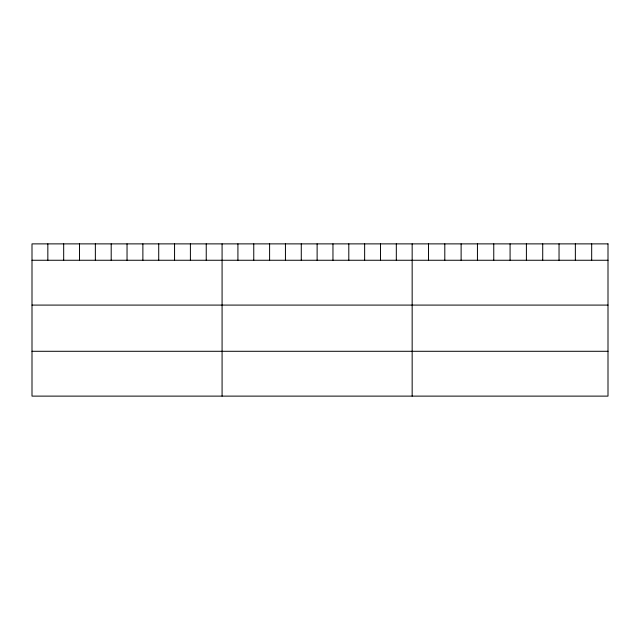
<?xml version="1.0" encoding="UTF-8"?>
<svg xmlns="http://www.w3.org/2000/svg" width="640" height="640" viewBox="0 0 640 640"><rect width="100%" height="100%" fill="white"/><g stroke="black" fill="none" stroke-linecap="round" stroke-linejoin="round"><path stroke-width="0.96" d="M32 260.256L608 260.256M32 305.088L608 305.088M32 351.288L608 351.288M591.68 243.88L591.68 260.256M575.36 243.88L575.36 260.256M559.04 243.88L559.04 260.256M542.72 243.88L542.72 260.256M526.4 243.88L526.4 260.256M510.08 243.88L510.08 260.256M493.76 243.88L493.76 260.256M477.44 243.88L477.44 260.256M461.12 243.88L461.12 260.256M444.8 243.88L444.8 260.256M428.48 243.88L428.48 260.256M412.16 243.88L412.16 396.12M396.32 243.88L396.32 260.256M380.48 243.88L380.48 260.256M364.64 243.88L364.64 260.256M348.8 243.88L348.8 260.256M332.96 243.88L332.96 260.256M317.12 243.88L317.12 260.256M301.28 243.88L301.28 260.256M285.44 243.88L285.44 260.256M269.6 243.88L269.6 260.256M253.76 243.88L253.76 260.256M237.92 243.88L237.92 260.256M222.08 243.88L222.08 396.12M206.24 243.88L206.24 260.256M190.4 243.88L190.4 260.256M174.56 243.88L174.56 260.256M158.72 243.88L158.72 260.256M142.88 243.88L142.88 260.256M127.04 243.88L127.04 260.256M111.2 243.88L111.2 260.256M95.36 243.88L95.36 260.256M79.52 243.88L79.52 260.256M63.68 243.88L63.68 260.256M47.84 243.88L47.84 260.256M608 243.88L32 243.88L32 396.12L608 396.12L608 243.88"/></g></svg>
